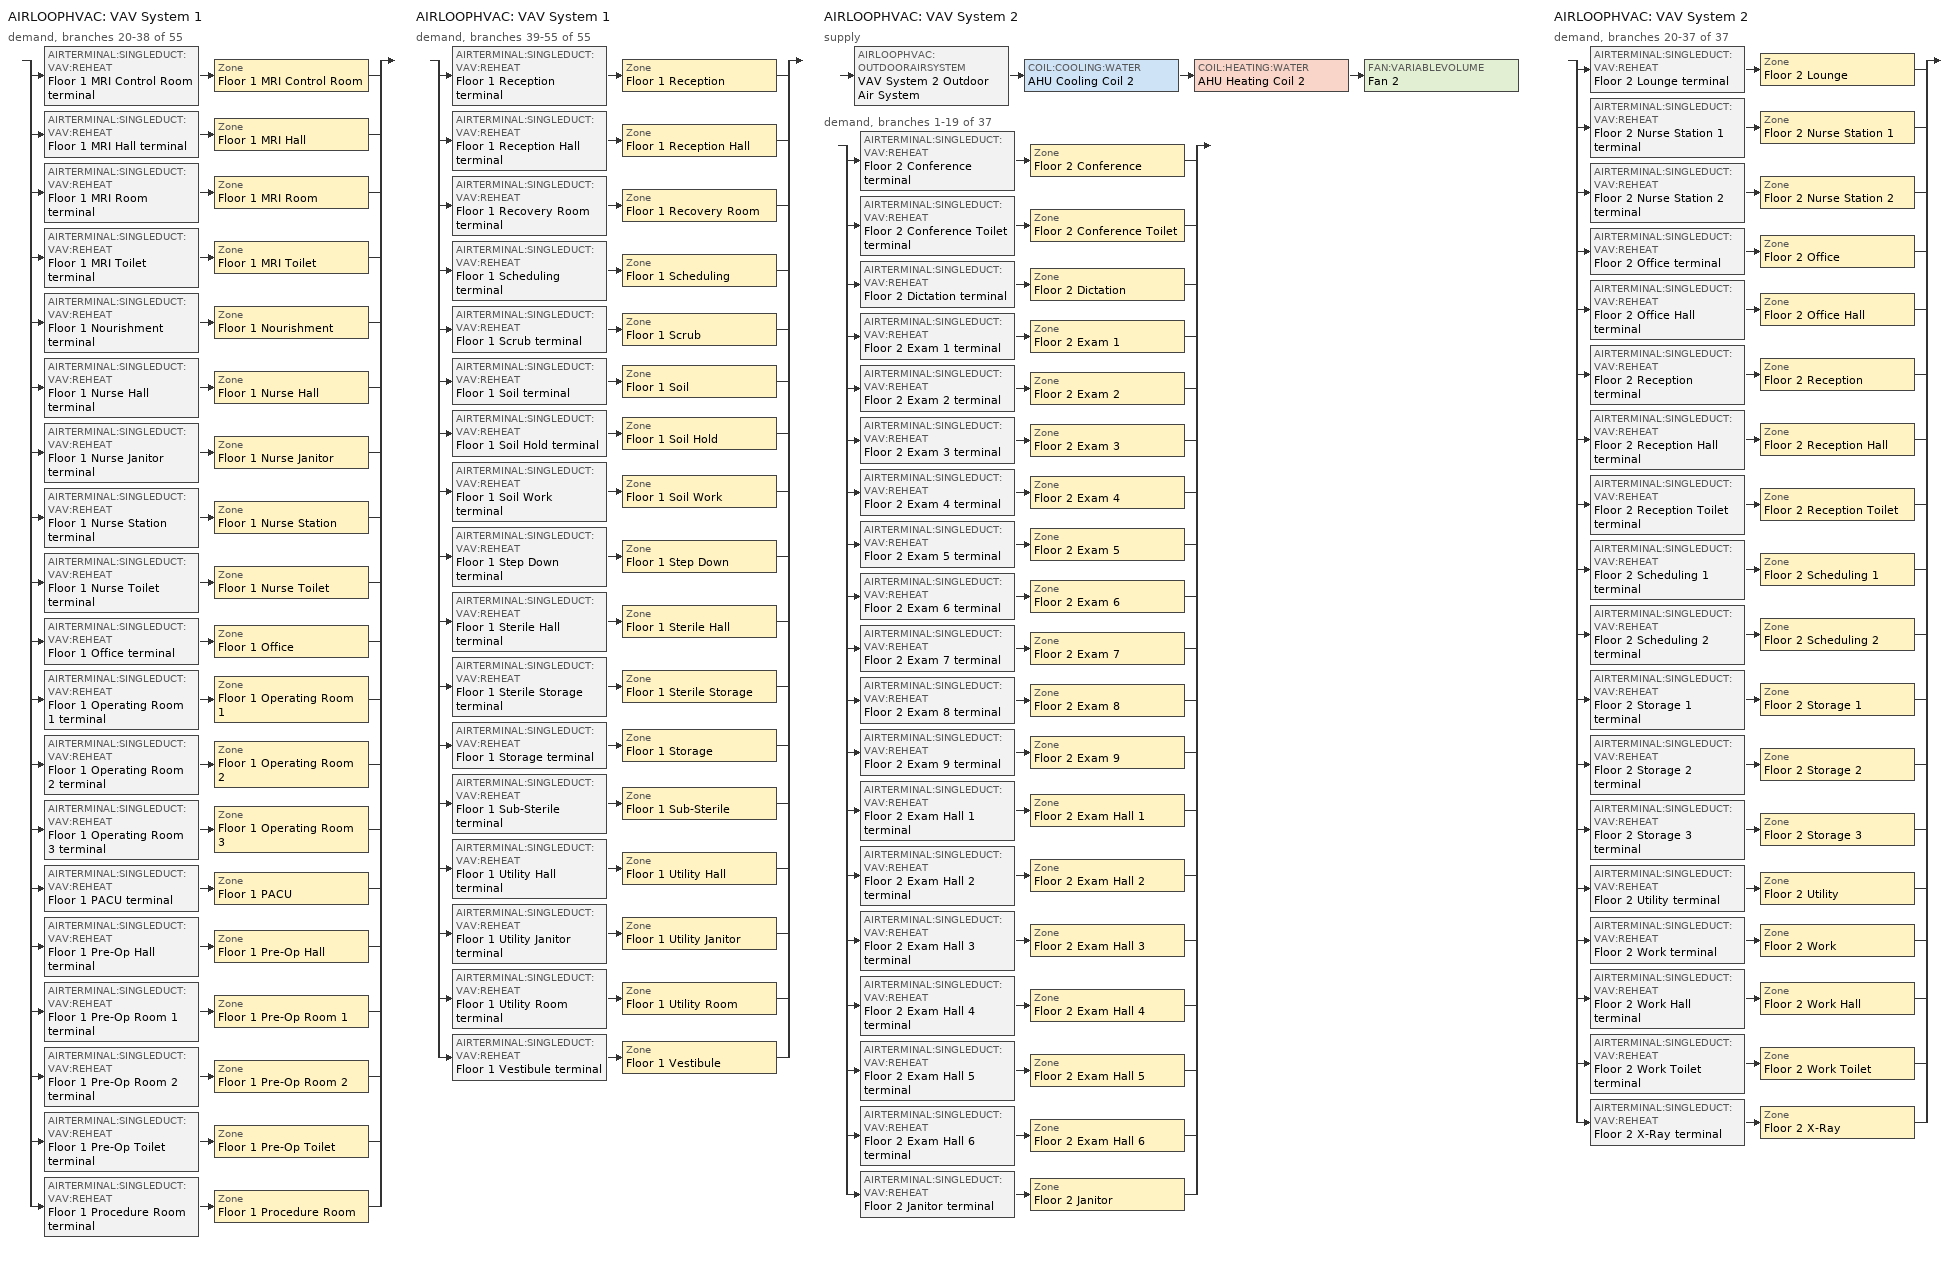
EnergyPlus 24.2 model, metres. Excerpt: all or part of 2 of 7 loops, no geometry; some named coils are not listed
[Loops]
AIRLOOPHVAC 'VAV System 1'
 demand, branches 20-38 of 55: split
  | AIRTERMINAL:SINGLEDUCT:VAV:REHEAT 'Floor 1 MRI Control Room terminal' > Zone 'Floor 1 MRI Control Room'
  | AIRTERMINAL:SINGLEDUCT:VAV:REHEAT 'Floor 1 MRI Hall terminal' > Zone 'Floor 1 MRI Hall'
  | AIRTERMINAL:SINGLEDUCT:VAV:REHEAT 'Floor 1 MRI Room terminal' > Zone 'Floor 1 MRI Room'
  | AIRTERMINAL:SINGLEDUCT:VAV:REHEAT 'Floor 1 MRI Toilet terminal' > Zone 'Floor 1 MRI Toilet'
  | AIRTERMINAL:SINGLEDUCT:VAV:REHEAT 'Floor 1 Nourishment terminal' > Zone 'Floor 1 Nourishment'
  | AIRTERMINAL:SINGLEDUCT:VAV:REHEAT 'Floor 1 Nurse Hall terminal' > Zone 'Floor 1 Nurse Hall'
  | AIRTERMINAL:SINGLEDUCT:VAV:REHEAT 'Floor 1 Nurse Janitor terminal' > Zone 'Floor 1 Nurse Janitor'
  | AIRTERMINAL:SINGLEDUCT:VAV:REHEAT 'Floor 1 Nurse Station terminal' > Zone 'Floor 1 Nurse Station'
  | AIRTERMINAL:SINGLEDUCT:VAV:REHEAT 'Floor 1 Nurse Toilet terminal' > Zone 'Floor 1 Nurse Toilet'
  | AIRTERMINAL:SINGLEDUCT:VAV:REHEAT 'Floor 1 Office terminal' > Zone 'Floor 1 Office'
  | AIRTERMINAL:SINGLEDUCT:VAV:REHEAT 'Floor 1 Operating Room 1 terminal' > Zone 'Floor 1 Operating Room 1'
  | AIRTERMINAL:SINGLEDUCT:VAV:REHEAT 'Floor 1 Operating Room 2 terminal' > Zone 'Floor 1 Operating Room 2'
  | AIRTERMINAL:SINGLEDUCT:VAV:REHEAT 'Floor 1 Operating Room 3 terminal' > Zone 'Floor 1 Operating Room 3'
  | AIRTERMINAL:SINGLEDUCT:VAV:REHEAT 'Floor 1 PACU terminal' > Zone 'Floor 1 PACU'
  | AIRTERMINAL:SINGLEDUCT:VAV:REHEAT 'Floor 1 Pre-Op Hall terminal' > Zone 'Floor 1 Pre-Op Hall'
  | AIRTERMINAL:SINGLEDUCT:VAV:REHEAT 'Floor 1 Pre-Op Room 1 terminal' > Zone 'Floor 1 Pre-Op Room 1'
  | AIRTERMINAL:SINGLEDUCT:VAV:REHEAT 'Floor 1 Pre-Op Room 2 terminal' > Zone 'Floor 1 Pre-Op Room 2'
  | AIRTERMINAL:SINGLEDUCT:VAV:REHEAT 'Floor 1 Pre-Op Toilet terminal' > Zone 'Floor 1 Pre-Op Toilet'
  | AIRTERMINAL:SINGLEDUCT:VAV:REHEAT 'Floor 1 Procedure Room terminal' > Zone 'Floor 1 Procedure Room'
AIRLOOPHVAC 'VAV System 1'
 demand, branches 39-55 of 55: split
  | AIRTERMINAL:SINGLEDUCT:VAV:REHEAT 'Floor 1 Reception terminal' > Zone 'Floor 1 Reception'
  | AIRTERMINAL:SINGLEDUCT:VAV:REHEAT 'Floor 1 Reception Hall terminal' > Zone 'Floor 1 Reception Hall'
  | AIRTERMINAL:SINGLEDUCT:VAV:REHEAT 'Floor 1 Recovery Room terminal' > Zone 'Floor 1 Recovery Room'
  | AIRTERMINAL:SINGLEDUCT:VAV:REHEAT 'Floor 1 Scheduling terminal' > Zone 'Floor 1 Scheduling'
  | AIRTERMINAL:SINGLEDUCT:VAV:REHEAT 'Floor 1 Scrub terminal' > Zone 'Floor 1 Scrub'
  | AIRTERMINAL:SINGLEDUCT:VAV:REHEAT 'Floor 1 Soil terminal' > Zone 'Floor 1 Soil'
  | AIRTERMINAL:SINGLEDUCT:VAV:REHEAT 'Floor 1 Soil Hold terminal' > Zone 'Floor 1 Soil Hold'
  | AIRTERMINAL:SINGLEDUCT:VAV:REHEAT 'Floor 1 Soil Work terminal' > Zone 'Floor 1 Soil Work'
  | AIRTERMINAL:SINGLEDUCT:VAV:REHEAT 'Floor 1 Step Down terminal' > Zone 'Floor 1 Step Down'
  | AIRTERMINAL:SINGLEDUCT:VAV:REHEAT 'Floor 1 Sterile Hall terminal' > Zone 'Floor 1 Sterile Hall'
  | AIRTERMINAL:SINGLEDUCT:VAV:REHEAT 'Floor 1 Sterile Storage terminal' > Zone 'Floor 1 Sterile Storage'
  | AIRTERMINAL:SINGLEDUCT:VAV:REHEAT 'Floor 1 Storage terminal' > Zone 'Floor 1 Storage'
  | AIRTERMINAL:SINGLEDUCT:VAV:REHEAT 'Floor 1 Sub-Sterile terminal' > Zone 'Floor 1 Sub-Sterile'
  | AIRTERMINAL:SINGLEDUCT:VAV:REHEAT 'Floor 1 Utility Hall terminal' > Zone 'Floor 1 Utility Hall'
  | AIRTERMINAL:SINGLEDUCT:VAV:REHEAT 'Floor 1 Utility Janitor terminal' > Zone 'Floor 1 Utility Janitor'
  | AIRTERMINAL:SINGLEDUCT:VAV:REHEAT 'Floor 1 Utility Room terminal' > Zone 'Floor 1 Utility Room'
  | AIRTERMINAL:SINGLEDUCT:VAV:REHEAT 'Floor 1 Vestibule terminal' > Zone 'Floor 1 Vestibule'
AIRLOOPHVAC 'VAV System 2'
 supply: AIRLOOPHVAC:OUTDOORAIRSYSTEM 'VAV System 2 Outdoor Air System' > COIL:COOLING:WATER 'AHU Cooling Coil 2' > COIL:HEATING:WATER 'AHU Heating Coil 2' > FAN:VARIABLEVOLUME 'Fan 2'
 demand, branches 1-19 of 37: split
  | AIRTERMINAL:SINGLEDUCT:VAV:REHEAT 'Floor 2 Conference terminal' > Zone 'Floor 2 Conference'
  | AIRTERMINAL:SINGLEDUCT:VAV:REHEAT 'Floor 2 Conference Toilet terminal' > Zone 'Floor 2 Conference Toilet'
  | AIRTERMINAL:SINGLEDUCT:VAV:REHEAT 'Floor 2 Dictation terminal' > Zone 'Floor 2 Dictation'
  | AIRTERMINAL:SINGLEDUCT:VAV:REHEAT 'Floor 2 Exam 1 terminal' > Zone 'Floor 2 Exam 1'
  | AIRTERMINAL:SINGLEDUCT:VAV:REHEAT 'Floor 2 Exam 2 terminal' > Zone 'Floor 2 Exam 2'
  | AIRTERMINAL:SINGLEDUCT:VAV:REHEAT 'Floor 2 Exam 3 terminal' > Zone 'Floor 2 Exam 3'
  | AIRTERMINAL:SINGLEDUCT:VAV:REHEAT 'Floor 2 Exam 4 terminal' > Zone 'Floor 2 Exam 4'
  | AIRTERMINAL:SINGLEDUCT:VAV:REHEAT 'Floor 2 Exam 5 terminal' > Zone 'Floor 2 Exam 5'
  | AIRTERMINAL:SINGLEDUCT:VAV:REHEAT 'Floor 2 Exam 6 terminal' > Zone 'Floor 2 Exam 6'
  | AIRTERMINAL:SINGLEDUCT:VAV:REHEAT 'Floor 2 Exam 7 terminal' > Zone 'Floor 2 Exam 7'
  | AIRTERMINAL:SINGLEDUCT:VAV:REHEAT 'Floor 2 Exam 8 terminal' > Zone 'Floor 2 Exam 8'
  | AIRTERMINAL:SINGLEDUCT:VAV:REHEAT 'Floor 2 Exam 9 terminal' > Zone 'Floor 2 Exam 9'
  | AIRTERMINAL:SINGLEDUCT:VAV:REHEAT 'Floor 2 Exam Hall 1 terminal' > Zone 'Floor 2 Exam Hall 1'
  | AIRTERMINAL:SINGLEDUCT:VAV:REHEAT 'Floor 2 Exam Hall 2 terminal' > Zone 'Floor 2 Exam Hall 2'
  | AIRTERMINAL:SINGLEDUCT:VAV:REHEAT 'Floor 2 Exam Hall 3 terminal' > Zone 'Floor 2 Exam Hall 3'
  | AIRTERMINAL:SINGLEDUCT:VAV:REHEAT 'Floor 2 Exam Hall 4 terminal' > Zone 'Floor 2 Exam Hall 4'
  | AIRTERMINAL:SINGLEDUCT:VAV:REHEAT 'Floor 2 Exam Hall 5 terminal' > Zone 'Floor 2 Exam Hall 5'
  | AIRTERMINAL:SINGLEDUCT:VAV:REHEAT 'Floor 2 Exam Hall 6 terminal' > Zone 'Floor 2 Exam Hall 6'
  | AIRTERMINAL:SINGLEDUCT:VAV:REHEAT 'Floor 2 Janitor terminal' > Zone 'Floor 2 Janitor'
AIRLOOPHVAC 'VAV System 2'
 demand, branches 20-37 of 37: split
  | AIRTERMINAL:SINGLEDUCT:VAV:REHEAT 'Floor 2 Lounge terminal' > Zone 'Floor 2 Lounge'
  | AIRTERMINAL:SINGLEDUCT:VAV:REHEAT 'Floor 2 Nurse Station 1 terminal' > Zone 'Floor 2 Nurse Station 1'
  | AIRTERMINAL:SINGLEDUCT:VAV:REHEAT 'Floor 2 Nurse Station 2 terminal' > Zone 'Floor 2 Nurse Station 2'
  | AIRTERMINAL:SINGLEDUCT:VAV:REHEAT 'Floor 2 Office terminal' > Zone 'Floor 2 Office'
  | AIRTERMINAL:SINGLEDUCT:VAV:REHEAT 'Floor 2 Office Hall terminal' > Zone 'Floor 2 Office Hall'
  | AIRTERMINAL:SINGLEDUCT:VAV:REHEAT 'Floor 2 Reception terminal' > Zone 'Floor 2 Reception'
  | AIRTERMINAL:SINGLEDUCT:VAV:REHEAT 'Floor 2 Reception Hall terminal' > Zone 'Floor 2 Reception Hall'
  | AIRTERMINAL:SINGLEDUCT:VAV:REHEAT 'Floor 2 Reception Toilet terminal' > Zone 'Floor 2 Reception Toilet'
  | AIRTERMINAL:SINGLEDUCT:VAV:REHEAT 'Floor 2 Scheduling 1 terminal' > Zone 'Floor 2 Scheduling 1'
  | AIRTERMINAL:SINGLEDUCT:VAV:REHEAT 'Floor 2 Scheduling 2 terminal' > Zone 'Floor 2 Scheduling 2'
  | AIRTERMINAL:SINGLEDUCT:VAV:REHEAT 'Floor 2 Storage 1 terminal' > Zone 'Floor 2 Storage 1'
  | AIRTERMINAL:SINGLEDUCT:VAV:REHEAT 'Floor 2 Storage 2 terminal' > Zone 'Floor 2 Storage 2'
  | AIRTERMINAL:SINGLEDUCT:VAV:REHEAT 'Floor 2 Storage 3 terminal' > Zone 'Floor 2 Storage 3'
  | AIRTERMINAL:SINGLEDUCT:VAV:REHEAT 'Floor 2 Utility terminal' > Zone 'Floor 2 Utility'
  | AIRTERMINAL:SINGLEDUCT:VAV:REHEAT 'Floor 2 Work terminal' > Zone 'Floor 2 Work'
  | AIRTERMINAL:SINGLEDUCT:VAV:REHEAT 'Floor 2 Work Hall terminal' > Zone 'Floor 2 Work Hall'
  | AIRTERMINAL:SINGLEDUCT:VAV:REHEAT 'Floor 2 Work Toilet terminal' > Zone 'Floor 2 Work Toilet'
  | AIRTERMINAL:SINGLEDUCT:VAV:REHEAT 'Floor 2 X-Ray terminal' > Zone 'Floor 2 X-Ray'
[DesignSpecification:OutdoorAir]
Name | Outdoor Air Method | Outdoor Air Flow per Zone Floor Area | Outdoor Air Flow per Person
SZ DSOA Floor 1 MRI Control Room; SZ DSOA Floor 1 MRI Room; SZ DSOA Floor 1 Soil; SZ DSOA Floor 1 Soil Hold; SZ DSOA Floor 1 Soil Work; SZ DSOA Floor 2 Exam 1; SZ DSOA Floor 2 Exam 2; SZ DSOA Floor 2 Exam 3; SZ DSOA Floor 2 Exam 4; SZ DSOA Floor 2 Exam 5; SZ DSOA Floor 2 Exam 6; SZ DSOA Floor 2 Exam 7; SZ DSOA Floor 2 Exam 8; SZ DSOA Floor 2 Exam 9; SZ DSOA Floor 2 X-Ray | Flow/Area | 0.001524
SZ DSOA Floor 1 MRI Hall; SZ DSOA Floor 1 Nurse Hall; SZ DSOA Floor 1 Pre-Op Hall; SZ DSOA Floor 1 Reception Hall; SZ DSOA Floor 1 Scrub; SZ DSOA Floor 1 Sterile Hall; SZ DSOA Floor 1 Sub-Sterile; SZ DSOA Floor 1 Utility Hall; SZ DSOA Floor 1 Vestibule; SZ DSOA Floor 2 Exam Hall 1; SZ DSOA Floor 2 Exam Hall 2; SZ DSOA Floor 2 Exam Hall 3; SZ DSOA Floor 2 Exam Hall 4; SZ DSOA Floor 2 Exam Hall 5; SZ DSOA Floor 2 Exam Hall 6; SZ DSOA Floor 2 Office Hall; SZ DSOA Floor 2 Reception Hall; SZ DSOA Floor 2 Work Hall | Flow/Area | 0.0003048
SZ DSOA Floor 1 MRI Toilet; SZ DSOA Floor 1 Nurse Toilet; SZ DSOA Floor 1 Pre-Op Toilet; SZ DSOA Floor 2 Conference Toilet; SZ DSOA Floor 2 Reception Toilet; SZ DSOA Floor 2 Work Toilet | Flow/Area | 0
SZ DSOA Floor 1 Nourishment; SZ DSOA Floor 1 Nurse Station; SZ DSOA Floor 2 Nurse Station 1; SZ DSOA Floor 2 Nurse Station 2 | Flow/Area | 0.000812799
SZ DSOA Floor 1 Nurse Janitor; SZ DSOA Floor 1 Sterile Storage; SZ DSOA Floor 1 Storage; SZ DSOA Floor 1 Utility Janitor; SZ DSOA Floor 1 Utility Room; SZ DSOA Floor 2 Janitor; SZ DSOA Floor 2 Storage 1; SZ DSOA Floor 2 Storage 2; SZ DSOA Floor 2 Storage 3; SZ DSOA Floor 2 Utility | Flow/Area | 0.000609599
SZ DSOA Floor 1 Office; SZ DSOA Floor 1 Scheduling; SZ DSOA Floor 2 Dictation; SZ DSOA Floor 2 Office; SZ DSOA Floor 2 Scheduling 1; SZ DSOA Floor 2 Scheduling 2; SZ DSOA Floor 2 Work | Flow/Area | 0.0004318
SZ DSOA Floor 1 Operating Room 1; SZ DSOA Floor 1 Operating Room 2; SZ DSOA Floor 1 Operating Room 3 | Flow/Area | 0.005588
SZ DSOA Floor 1 PACU; SZ DSOA Floor 1 Recovery Room; SZ DSOA Floor 1 Step Down | Flow/Area | 0.00321733
SZ DSOA Floor 1 Pre-Op Room 1; SZ DSOA Floor 1 Pre-Op Room 2 | Flow/Area | 0.00296333
SZ DSOA Floor 1 Procedure Room | Flow/Area | 0.004064
SZ DSOA Floor 1 Reception; SZ DSOA Floor 2 Reception | Sum | 0.0003048 | 0.00235974
SZ DSOA Floor 2 Conference | Flow/Area | 0.0015748
SZ DSOA Floor 2 Lounge | Flow/Area | 0.000685799
[DesignSpecification:ZoneAirDistribution]
VAV_Zone_AirDistribution: Zone Air Distribution Effectiveness in Cooling Mode=1; Zone Air Distribution Effectiveness in Heating Mode=1; Minimum Zone Ventilation Efficiency=0.6
[Sizing:Zone] Zone Cooling Design Supply Air Temperature Input Method=SupplyAirTemperature; Zone Heating Design Supply Air Temperature Input Method=SupplyAirTemperature; Zone Heating Design Supply Air Temperature=40; Zone Cooling Design Supply Air Humidity Ratio=0.0085; Zone Heating Design Supply Air Humidity Ratio=0.008; Cooling Design Air Flow Rate=0; Cooling Minimum Air Flow Fraction=0; Heating Design Air Flow Method=DesignDay; Heating Design Air Flow Rate=0; Design Specification Zone Air Distribution Object=VAV_Zone_AirDistribution; Zone Load Sizing Method=Sensible Load Only No Latent Load; Zone Latent Cooling Design Supply Air Humidity Ratio Input Method=HumidityRatioDifference; Zone Cooling Design Supply Air Humidity Ratio Difference=0.005; Zone Latent Heating Design Supply Air Humidity Ratio Input Method=HumidityRatioDifference; Zone Humidification Design Supply Air Humidity Ratio Difference=0.005
Name | Zone Cooling Design Supply Air Temperature | Design Specification Outdoor Air Object | Cooling Design Air Flow Method | Cooling Minimum Air Flow per Zone Floor Area | Zone Heating Sizing Factor | Zone Cooling Sizing Factor
Floor 1 MRI Control Room | 11.1 | SZ DSOA Floor 1 MRI Control Room | DesignDayWithLimit | 0
Floor 1 MRI Hall | 11.1 | SZ DSOA Floor 1 MRI Hall | DesignDay
Floor 1 MRI Room | 11.1 | SZ DSOA Floor 1 MRI Room | DesignDayWithLimit | 0
Floor 1 MRI Toilet | 11.1 | SZ DSOA Floor 1 MRI Toilet | DesignDayWithLimit | 0
Floor 1 Nourishment | 11.1 | SZ DSOA Floor 1 Nourishment | DesignDay
Floor 1 Nurse Hall | 11.1 | SZ DSOA Floor 1 Nurse Hall | DesignDay
Floor 1 Nurse Janitor | 11.1 | SZ DSOA Floor 1 Nurse Janitor | DesignDay
Floor 1 Nurse Station | 11.1 | SZ DSOA Floor 1 Nurse Station | DesignDay
Floor 1 Nurse Toilet | 11.1 | SZ DSOA Floor 1 Nurse Toilet | DesignDayWithLimit | 0
Floor 1 Office | 11.1 | SZ DSOA Floor 1 Office | DesignDay
Floor 1 Operating Room 1 | 11.1 | SZ DSOA Floor 1 Operating Room 1 | DesignDayWithLimit | 0.0169323
Floor 1 Operating Room 2 | 11.1 | SZ DSOA Floor 1 Operating Room 2 | DesignDayWithLimit | 0.0169323
Floor 1 Operating Room 3 | 11.1 | SZ DSOA Floor 1 Operating Room 3 | DesignDayWithLimit | 0.0169323
Floor 1 PACU | 11.1 | SZ DSOA Floor 1 PACU | DesignDayWithLimit | 0.00507968
Floor 1 Pre-Op Hall | 11.1 | SZ DSOA Floor 1 Pre-Op Hall | DesignDay
Floor 1 Pre-Op Room 1 | 11.1 | SZ DSOA Floor 1 Pre-Op Room 1 | DesignDayWithLimit | 0.00507968
Floor 1 Pre-Op Room 2 | 11.1 | SZ DSOA Floor 1 Pre-Op Room 2 | DesignDayWithLimit | 0.00507968
Floor 1 Pre-Op Toilet | 11.1 | SZ DSOA Floor 1 Pre-Op Toilet | DesignDayWithLimit | 0
Floor 1 Procedure Room | 11.1 | SZ DSOA Floor 1 Procedure Room | DesignDayWithLimit | 0.0126992
Floor 1 Reception | 11.1 | SZ DSOA Floor 1 Reception | DesignDay
Floor 1 Reception Hall | 11.1 | SZ DSOA Floor 1 Reception Hall | DesignDay
Floor 1 Recovery Room | 11.1 | SZ DSOA Floor 1 Recovery Room | DesignDayWithLimit | 0.00507968
Floor 1 Scheduling | 11.1 | SZ DSOA Floor 1 Scheduling | DesignDay
Floor 1 Scrub | 11.1 | SZ DSOA Floor 1 Scrub | DesignDay
Floor 1 Soil | 11.1 | SZ DSOA Floor 1 Soil | DesignDayWithLimit | 0
Floor 1 Soil Hold | 11.1 | SZ DSOA Floor 1 Soil Hold | DesignDayWithLimit | 0
Floor 1 Soil Work | 11.1 | SZ DSOA Floor 1 Soil Work | DesignDayWithLimit | 0
Floor 1 Step Down | 11.1 | SZ DSOA Floor 1 Step Down | DesignDayWithLimit | 0.00507968
Floor 1 Sterile Hall | 11.1 | SZ DSOA Floor 1 Sterile Hall | DesignDay
Floor 1 Sterile Storage | 11.1 | SZ DSOA Floor 1 Sterile Storage | DesignDay
Floor 1 Storage | 11.1 | SZ DSOA Floor 1 Storage | DesignDay
Floor 1 Sub-Sterile | 11.1 | SZ DSOA Floor 1 Sub-Sterile | DesignDay
Floor 1 Utility Hall | 11.1 | SZ DSOA Floor 1 Utility Hall | DesignDay
Floor 1 Utility Janitor | 11.1 | SZ DSOA Floor 1 Utility Janitor | DesignDay
Floor 1 Utility Room | 11.1 | SZ DSOA Floor 1 Utility Room | DesignDay
Floor 1 Vestibule | 11.1 | SZ DSOA Floor 1 Vestibule | DesignDay
Floor 2 Conference | 12.8 | SZ DSOA Floor 2 Conference | DesignDay
Floor 2 Conference Toilet | 12.8 | SZ DSOA Floor 2 Conference Toilet | DesignDayWithLimit | 0
Floor 2 Dictation | 12.8 | SZ DSOA Floor 2 Dictation | DesignDay
Floor 2 Exam 1 | 12.8 | SZ DSOA Floor 2 Exam 1 | DesignDayWithLimit | 0.00507968
Floor 2 Exam 2 | 12.8 | SZ DSOA Floor 2 Exam 2 | DesignDayWithLimit | 0.00507968
Floor 2 Exam 3 | 12.8 | SZ DSOA Floor 2 Exam 3 | DesignDayWithLimit | 0.00507968
Floor 2 Exam 4 | 12.8 | SZ DSOA Floor 2 Exam 4 | DesignDayWithLimit | 0.00507968
Floor 2 Exam 5 | 12.8 | SZ DSOA Floor 2 Exam 5 | DesignDayWithLimit | 0.00507968
Floor 2 Exam 6 | 12.8 | SZ DSOA Floor 2 Exam 6 | DesignDayWithLimit | 0.00507968
Floor 2 Exam 7 | 12.8 | SZ DSOA Floor 2 Exam 7 | DesignDayWithLimit | 0.00507968
Floor 2 Exam 8 | 12.8 | SZ DSOA Floor 2 Exam 8 | DesignDayWithLimit | 0.00507968
Floor 2 Exam 9 | 12.8 | SZ DSOA Floor 2 Exam 9 | DesignDayWithLimit | 0.00507968
Floor 2 Exam Hall 1 | 12.8 | SZ DSOA Floor 2 Exam Hall 1 | DesignDay
Floor 2 Exam Hall 2 | 12.8 | SZ DSOA Floor 2 Exam Hall 2 | DesignDay
Floor 2 Exam Hall 3 | 12.8 | SZ DSOA Floor 2 Exam Hall 3 | DesignDay
Floor 2 Exam Hall 4 | 12.8 | SZ DSOA Floor 2 Exam Hall 4 | DesignDay
Floor 2 Exam Hall 5 | 12.8 | SZ DSOA Floor 2 Exam Hall 5 | DesignDay
Floor 2 Exam Hall 6 | 12.8 | SZ DSOA Floor 2 Exam Hall 6 | DesignDay
Floor 2 Janitor | 12.8 | SZ DSOA Floor 2 Janitor | DesignDay
Floor 2 Lounge | 12.8 | SZ DSOA Floor 2 Lounge | DesignDay
Floor 2 Nurse Station 1 | 12.8 | SZ DSOA Floor 2 Nurse Station 1 | DesignDay
Floor 2 Nurse Station 2 | 12.8 | SZ DSOA Floor 2 Nurse Station 2 | DesignDay
Floor 2 Office | 12.8 | SZ DSOA Floor 2 Office | DesignDay
Floor 2 Office Hall | 12.8 | SZ DSOA Floor 2 Office Hall | DesignDay
Floor 2 Reception | 12.8 | SZ DSOA Floor 2 Reception | DesignDay
Floor 2 Reception Hall | 12.8 | SZ DSOA Floor 2 Reception Hall | DesignDay
Floor 2 Reception Toilet | 12.8 | SZ DSOA Floor 2 Reception Toilet | DesignDayWithLimit | 0
Floor 2 Scheduling 1 | 12.8 | SZ DSOA Floor 2 Scheduling 1 | DesignDay
Floor 2 Scheduling 2 | 12.8 | SZ DSOA Floor 2 Scheduling 2 | DesignDay
Floor 2 Storage 1 | 12.8 | SZ DSOA Floor 2 Storage 1 | DesignDay
Floor 2 Storage 2 | 12.8 | SZ DSOA Floor 2 Storage 2 | DesignDay
Floor 2 Storage 3 | 12.8 | SZ DSOA Floor 2 Storage 3 | DesignDay
Floor 2 Utility | 12.8 | SZ DSOA Floor 2 Utility | DesignDay
Floor 2 Work | 12.8 | SZ DSOA Floor 2 Work | DesignDay
Floor 2 Work Hall | 12.8 | SZ DSOA Floor 2 Work Hall | DesignDay
Floor 2 Work Toilet | 12.8 | SZ DSOA Floor 2 Work Toilet | DesignDayWithLimit | 0
Floor 2 X-Ray | 12.8 | SZ DSOA Floor 2 X-Ray | DesignDayWithLimit | 0 | 1.35 | 1.35
[SIZING:SYSTEM]
VAV System 2: Type of Load to Size On=Total; Design Outdoor Air Flow Rate=Autosize; Central Heating Maximum System Air Flow Ratio=Autosize; Preheat Design Temperature=7; Preheat Design Humidity Ratio=0.008; Precool Design Temperature=12.8; Precool Design Humidity Ratio=0.008; Central Cooling Design Supply Air Temperature=12.8; Central Heating Design Supply Air Temperature=12.8; Type of Zone Sum to Use=NonCoincident; 100 Outdoor Air in Cooling=No; 100 Outdoor Air in Heating=No; Central Cooling Design Supply Air Humidity Ratio=0.0085; Central Heating Design Supply Air Humidity Ratio=0.008; Cooling Supply Air Flow Rate Method=DesignDay; Cooling Supply Air Flow Rate=0; Cooling Supply Air Flow Rate Per Floor Area=0.00996765; Cooling Fraction of Autosized Cooling Supply Air Flow Rate=1; Cooling Supply Air Flow Rate Per Unit Cooling Capacity=3.94755e-05; Heating Supply Air Flow Rate Method=DesignDay; Heating Supply Air Flow Rate=0; Heating Supply Air Flow Rate Per Floor Area=0.00996765; Heating Fraction of Autosized Heating Supply Air Flow Rate=1; Heating Fraction of Autosized Cooling Supply Air Flow Rate=1; Heating Supply Air Flow Rate Per Unit Heating Capacity=3.15882e-05; System Outdoor Air Method=ZoneSum; Zone Maximum Outdoor Air Fraction=1; Cooling Design Capacity Method=CoolingDesignCapacity; Cooling Design Capacity=Autosize; Cooling Design Capacity Per Floor Area=234.7; Fraction of Autosized Cooling Design Capacity=1; Heating Design Capacity Method=HeatingDesignCapacity; Heating Design Capacity=Autosize; Heating Design Capacity Per Floor Area=157; Fraction of Autosized Heating Design Capacity=1; Central Cooling Capacity Control Method=OnOff; Occupant Diversity=autosize
[ZoneControl:Thermostat] Control Type Schedule=Dual Zone Control Type Sched
Name | Zone or ZoneList | Control 1
Floor 1 MRI Control Room Thermostat | Floor 1 MRI Control Room | Floor 1 MRI Control Room Dual SP Control
Floor 1 MRI Hall Thermostat | Floor 1 MRI Hall | Floor 1 MRI Hall Dual SP Control
Floor 1 MRI Room Thermostat | Floor 1 MRI Room | Floor 1 MRI Room Dual SP Control
Floor 1 MRI Toilet Thermostat | Floor 1 MRI Toilet | Floor 1 MRI Toilet Dual SP Control
Floor 1 Nourishment Thermostat | Floor 1 Nourishment | Floor 1 Nourishment Dual SP Control
Floor 1 Nurse Hall Thermostat | Floor 1 Nurse Hall | Floor 1 Nurse Hall Dual SP Control
Floor 1 Nurse Janitor Thermostat | Floor 1 Nurse Janitor | Floor 1 Nurse Janitor Dual SP Control
Floor 1 Nurse Station Thermostat | Floor 1 Nurse Station | Floor 1 Nurse Station Dual SP Control
Floor 1 Nurse Toilet Thermostat | Floor 1 Nurse Toilet | Floor 1 Nurse Toilet Dual SP Control
Floor 1 Office Thermostat | Floor 1 Office | Floor 1 Office Dual SP Control
Floor 1 Operating Room 1 Thermostat | Floor 1 Operating Room 1 | Floor 1 Operating Room 1 Dual SP Control
Floor 1 Operating Room 2 Thermostat | Floor 1 Operating Room 2 | Floor 1 Operating Room 2 Dual SP Control
Floor 1 Operating Room 3 Thermostat | Floor 1 Operating Room 3 | Floor 1 Operating Room 3 Dual SP Control
Floor 1 PACU Thermostat | Floor 1 PACU | Floor 1 PACU Dual SP Control
Floor 1 Pre-Op Hall Thermostat | Floor 1 Pre-Op Hall | Floor 1 Pre-Op Hall Dual SP Control
Floor 1 Pre-Op Room 1 Thermostat | Floor 1 Pre-Op Room 1 | Floor 1 Pre-Op Room 1 Dual SP Control
Floor 1 Pre-Op Room 2 Thermostat | Floor 1 Pre-Op Room 2 | Floor 1 Pre-Op Room 2 Dual SP Control
Floor 1 Pre-Op Toilet Thermostat | Floor 1 Pre-Op Toilet | Floor 1 Pre-Op Toilet Dual SP Control
Floor 1 Procedure Room Thermostat | Floor 1 Procedure Room | Floor 1 Procedure Room Dual SP Control
Floor 1 Reception Thermostat | Floor 1 Reception | Floor 1 Reception Dual SP Control
Floor 1 Reception Hall Thermostat | Floor 1 Reception Hall | Floor 1 Reception Hall Dual SP Control
Floor 1 Recovery Room Thermostat | Floor 1 Recovery Room | Floor 1 Recovery Room Dual SP Control
Floor 1 Scheduling Thermostat | Floor 1 Scheduling | Floor 1 Scheduling Dual SP Control
Floor 1 Scrub Thermostat | Floor 1 Scrub | Floor 1 Scrub Dual SP Control
Floor 1 Soil Thermostat | Floor 1 Soil | Floor 1 Soil Dual SP Control
Floor 1 Soil Hold Thermostat | Floor 1 Soil Hold | Floor 1 Soil Hold Dual SP Control
Floor 1 Soil Work Thermostat | Floor 1 Soil Work | Floor 1 Soil Work Dual SP Control
Floor 1 Step Down Thermostat | Floor 1 Step Down | Floor 1 Step Down Dual SP Control
Floor 1 Sterile Hall Thermostat | Floor 1 Sterile Hall | Floor 1 Sterile Hall Dual SP Control
Floor 1 Sterile Storage Thermostat | Floor 1 Sterile Storage | Floor 1 Sterile Storage Dual SP Control
Floor 1 Storage Thermostat | Floor 1 Storage | Floor 1 Storage Dual SP Control
Floor 1 Sub-Sterile Thermostat | Floor 1 Sub-Sterile | Floor 1 Sub-Sterile Dual SP Control
Floor 1 Utility Hall Thermostat | Floor 1 Utility Hall | Floor 1 Utility Hall Dual SP Control
Floor 1 Utility Janitor Thermostat | Floor 1 Utility Janitor | Floor 1 Utility Janitor Dual SP Control
Floor 1 Utility Room Thermostat | Floor 1 Utility Room | Floor 1 Utility Room Dual SP Control
Floor 1 Vestibule Thermostat | Floor 1 Vestibule | Floor 1 Vestibule Dual SP Control
Floor 2 Conference Thermostat | Floor 2 Conference | Floor 2 Conference Dual SP Control
Floor 2 Conference Toilet Thermostat | Floor 2 Conference Toilet | Floor 2 Conference Toilet Dual SP Control
Floor 2 Dictation Thermostat | Floor 2 Dictation | Floor 2 Dictation Dual SP Control
Floor 2 Exam 1 Thermostat | Floor 2 Exam 1 | Floor 2 Exam 1 Dual SP Control
Floor 2 Exam 2 Thermostat | Floor 2 Exam 2 | Floor 2 Exam 2 Dual SP Control
Floor 2 Exam 3 Thermostat | Floor 2 Exam 3 | Floor 2 Exam 3 Dual SP Control
Floor 2 Exam 4 Thermostat | Floor 2 Exam 4 | Floor 2 Exam 4 Dual SP Control
Floor 2 Exam 5 Thermostat | Floor 2 Exam 5 | Floor 2 Exam 5 Dual SP Control
Floor 2 Exam 6 Thermostat | Floor 2 Exam 6 | Floor 2 Exam 6 Dual SP Control
Floor 2 Exam 7 Thermostat | Floor 2 Exam 7 | Floor 2 Exam 7 Dual SP Control
Floor 2 Exam 8 Thermostat | Floor 2 Exam 8 | Floor 2 Exam 8 Dual SP Control
Floor 2 Exam 9 Thermostat | Floor 2 Exam 9 | Floor 2 Exam 9 Dual SP Control
Floor 2 Exam Hall 1 Thermostat | Floor 2 Exam Hall 1 | Floor 2 Exam Hall 1 Dual SP Control
Floor 2 Exam Hall 2 Thermostat | Floor 2 Exam Hall 2 | Floor 2 Exam Hall 2 Dual SP Control
Floor 2 Exam Hall 3 Thermostat | Floor 2 Exam Hall 3 | Floor 2 Exam Hall 3 Dual SP Control
Floor 2 Exam Hall 4 Thermostat | Floor 2 Exam Hall 4 | Floor 2 Exam Hall 4 Dual SP Control
Floor 2 Exam Hall 5 Thermostat | Floor 2 Exam Hall 5 | Floor 2 Exam Hall 5 Dual SP Control
Floor 2 Exam Hall 6 Thermostat | Floor 2 Exam Hall 6 | Floor 2 Exam Hall 6 Dual SP Control
Floor 2 Janitor Thermostat | Floor 2 Janitor | Floor 2 Janitor Dual SP Control
Floor 2 Lounge Thermostat | Floor 2 Lounge | Floor 2 Lounge Dual SP Control
Floor 2 Nurse Station 1 Thermostat | Floor 2 Nurse Station 1 | Floor 2 Nurse Station 1 Dual SP Control
Floor 2 Nurse Station 2 Thermostat | Floor 2 Nurse Station 2 | Floor 2 Nurse Station 2 Dual SP Control
Floor 2 Office Thermostat | Floor 2 Office | Floor 2 Office Dual SP Control
Floor 2 Office Hall Thermostat | Floor 2 Office Hall | Floor 2 Office Hall Dual SP Control
Floor 2 Reception Thermostat | Floor 2 Reception | Floor 2 Reception Dual SP Control
Floor 2 Reception Hall Thermostat | Floor 2 Reception Hall | Floor 2 Reception Hall Dual SP Control
Floor 2 Reception Toilet Thermostat | Floor 2 Reception Toilet | Floor 2 Reception Toilet Dual SP Control
Floor 2 Scheduling 1 Thermostat | Floor 2 Scheduling 1 | Floor 2 Scheduling 1 Dual SP Control
Floor 2 Scheduling 2 Thermostat | Floor 2 Scheduling 2 | Floor 2 Scheduling 2 Dual SP Control
Floor 2 Storage 1 Thermostat | Floor 2 Storage 1 | Floor 2 Storage 1 Dual SP Control
Floor 2 Storage 2 Thermostat | Floor 2 Storage 2 | Floor 2 Storage 2 Dual SP Control
Floor 2 Storage 3 Thermostat | Floor 2 Storage 3 | Floor 2 Storage 3 Dual SP Control
Floor 2 Utility Thermostat | Floor 2 Utility | Floor 2 Utility Dual SP Control
Floor 2 Work Thermostat | Floor 2 Work | Floor 2 Work Dual SP Control
Floor 2 Work Hall Thermostat | Floor 2 Work Hall | Floor 2 Work Hall Dual SP Control
Floor 2 Work Toilet Thermostat | Floor 2 Work Toilet | Floor 2 Work Toilet Dual SP Control
Floor 2 X-Ray Thermostat | Floor 2 X-Ray | Floor 2 X-Ray Dual SP Control
[ThermostatSetpoint:DualSetpoint]
Name | Heating Setpoint Temperature Schedule | Cooling Setpoint Temperature Schedule
Floor 1 MRI Control Room Dual SP Control; Floor 1 MRI Hall Dual SP Control; Floor 1 MRI Room Dual SP Control; Floor 1 MRI Toilet Dual SP Control; Floor 1 Nourishment Dual SP Control; Floor 1 Nurse Hall Dual SP Control; Floor 1 Nurse Janitor Dual SP Control; Floor 1 Nurse Station Dual SP Control; Floor 1 Nurse Toilet Dual SP Control; Floor 1 PACU Dual SP Control; Floor 1 Pre-Op Hall Dual SP Control; Floor 1 Pre-Op Room 1 Dual SP Control; Floor 1 Pre-Op Room 2 Dual SP Control; Floor 1 Pre-Op Toilet Dual SP Control; Floor 1 Procedure Room Dual SP Control; Floor 1 Reception Dual SP Control; Floor 1 Reception Hall Dual SP Control; Floor 1 Recovery Room Dual SP Control; Floor 1 Scrub Dual SP Control; Floor 1 Soil Dual SP Control; Floor 1 Soil Hold Dual SP Control; Floor 1 Soil Work Dual SP Control; Floor 1 Step Down Dual SP Control; Floor 1 Sterile Hall Dual SP Control; Floor 1 Sterile Storage Dual SP Control; Floor 1 Storage Dual SP Control; Floor 1 Sub-Sterile Dual SP Control; Floor 1 Utility Hall Dual SP Control; Floor 1 Utility Janitor Dual SP Control; Floor 1 Utility Room Dual SP Control; Floor 1 Vestibule Dual SP Control; Floor 2 Conference Dual SP Control; Floor 2 Conference Toilet Dual SP Control; Floor 2 Dictation Dual SP Control; Floor 2 Exam 1 Dual SP Control; Floor 2 Exam 2 Dual SP Control; Floor 2 Exam 3 Dual SP Control; Floor 2 Exam 4 Dual SP Control; Floor 2 Exam 5 Dual SP Control; Floor 2 Exam 6 Dual SP Control; Floor 2 Exam 7 Dual SP Control; Floor 2 Exam 8 Dual SP Control; Floor 2 Exam 9 Dual SP Control; Floor 2 Exam Hall 1 Dual SP Control; Floor 2 Exam Hall 2 Dual SP Control; Floor 2 Exam Hall 3 Dual SP Control; Floor 2 Exam Hall 4 Dual SP Control; Floor 2 Exam Hall 5 Dual SP Control; Floor 2 Exam Hall 6 Dual SP Control; Floor 2 Janitor Dual SP Control; Floor 2 Lounge Dual SP Control; Floor 2 Nurse Station 1 Dual SP Control; Floor 2 Nurse Station 2 Dual SP Control; Floor 2 Office Dual SP Control; Floor 2 Office Hall Dual SP Control; Floor 2 Reception Dual SP Control; Floor 2 Reception Hall Dual SP Control; Floor 2 Reception Toilet Dual SP Control; Floor 2 Scheduling 1 Dual SP Control; Floor 2 Scheduling 2 Dual SP Control; Floor 2 Storage 1 Dual SP Control; Floor 2 Storage 2 Dual SP Control; Floor 2 Storage 3 Dual SP Control; Floor 2 Utility Dual SP Control; Floor 2 Work Dual SP Control; Floor 2 Work Hall Dual SP Control; Floor 2 Work Toilet Dual SP Control; Floor 2 X-Ray Dual SP Control | HTGSETP_SCH_YES_OPTIMUM | CLGSETP_SCH_YES_OPTIMUM
Floor 1 Office Dual SP Control; Floor 1 Scheduling Dual SP Control | HTGSETP_SCH_YES_OPTIMUM_OFF_w_SB | CLGSETP_SCH_YES_OPTIMUM_OFF_w_SB
Floor 1 Operating Room 1 Dual SP Control; Floor 1 Operating Room 2 Dual SP Control; Floor 1 Operating Room 3 Dual SP Control | OR_HTGSETP_SCH | OR_CLGSETP_SCH
[AIRTERMINAL:SINGLEDUCT:VAV:REHEAT] Availability Schedule=Always On Discrete hvac_library; Maximum Air Flow Rate=Autosize; Zone Minimum Air Flow Input Method=Constant; Constant Minimum Air Flow Fraction=0.3; Fixed Minimum Air Flow Rate=autosize; Maximum Hot Water or Steam Flow Rate=Autosize; Minimum Hot Water or Steam Flow Rate=0; Convergence Tolerance=0.001; Damper Heating Action=Normal; Maximum Flow per Zone Floor Area During Reheat=Autosize; Maximum Flow Fraction During Reheat=autosize; Maximum Reheat Air Temperature=35
Name | Reheat Coil
Floor 1 MRI Control Room terminal | Floor 1 MRI Control Room terminal Water Reheat Coil
Floor 1 MRI Hall terminal | Floor 1 MRI Hall terminal Water Reheat Coil
Floor 1 MRI Room terminal | Floor 1 MRI Room terminal Water Reheat Coil
Floor 1 MRI Toilet terminal | Floor 1 MRI Toilet terminal Water Reheat Coil
Floor 1 Nourishment terminal | Floor 1 Nourishment terminal Water Reheat Coil
Floor 1 Nurse Hall terminal | Floor 1 Nurse Hall terminal Water Reheat Coil
Floor 1 Nurse Janitor terminal | Floor 1 Nurse Janitor terminal Water Reheat Coil
Floor 1 Nurse Station terminal | Floor 1 Nurse Station terminal Water Reheat Coil
Floor 1 Nurse Toilet terminal | Floor 1 Nurse Toilet terminal Water Reheat Coil
Floor 1 Office terminal | Floor 1 Office terminal Water Reheat Coil
Floor 1 Operating Room 1 terminal | Floor 1 Operating Room 1 terminal Water Reheat Coil
Floor 1 Operating Room 2 terminal | Floor 1 Operating Room 2 terminal Water Reheat Coil
Floor 1 Operating Room 3 terminal | Floor 1 Operating Room 3 terminal Water Reheat Coil
Floor 1 PACU terminal | Floor 1 PACU terminal Water Reheat Coil
Floor 1 Pre-Op Hall terminal | Floor 1 Pre-Op Hall terminal Water Reheat Coil
Floor 1 Pre-Op Room 1 terminal | Floor 1 Pre-Op Room 1 terminal Water Reheat Coil
Floor 1 Pre-Op Room 2 terminal | Floor 1 Pre-Op Room 2 terminal Water Reheat Coil
Floor 1 Pre-Op Toilet terminal | Floor 1 Pre-Op Toilet terminal Water Reheat Coil
Floor 1 Procedure Room terminal | Floor 1 Procedure Room terminal Water Reheat Coil
Floor 1 Reception terminal | Floor 1 Reception terminal Water Reheat Coil
Floor 1 Reception Hall terminal | Floor 1 Reception Hall terminal Water Reheat Coil
Floor 1 Recovery Room terminal | Floor 1 Recovery Room terminal Water Reheat Coil
Floor 1 Scheduling terminal | Floor 1 Scheduling terminal Water Reheat Coil
Floor 1 Scrub terminal | Floor 1 Scrub terminal Water Reheat Coil
Floor 1 Soil terminal | Floor 1 Soil terminal Water Reheat Coil
Floor 1 Soil Hold terminal | Floor 1 Soil Hold terminal Water Reheat Coil
Floor 1 Soil Work terminal | Floor 1 Soil Work terminal Water Reheat Coil
Floor 1 Step Down terminal | Floor 1 Step Down terminal Water Reheat Coil
Floor 1 Sterile Hall terminal | Floor 1 Sterile Hall terminal Water Reheat Coil
Floor 1 Sterile Storage terminal | Floor 1 Sterile Storage terminal Water Reheat Coil
Floor 1 Storage terminal | Floor 1 Storage terminal Water Reheat Coil
Floor 1 Sub-Sterile terminal | Floor 1 Sub-Sterile terminal Water Reheat Coil
Floor 1 Utility Hall terminal | Floor 1 Utility Hall terminal Water Reheat Coil
Floor 1 Utility Janitor terminal | Floor 1 Utility Janitor terminal Water Reheat Coil
Floor 1 Utility Room terminal | Floor 1 Utility Room terminal Water Reheat Coil
Floor 1 Vestibule terminal | Floor 1 Vestibule terminal Water Reheat Coil
Floor 2 Conference terminal | Floor 2 Conference terminal Water Reheat Coil
Floor 2 Conference Toilet terminal | Floor 2 Conference Toilet terminal Water Reheat Coil
Floor 2 Dictation terminal | Floor 2 Dictation terminal Water Reheat Coil
Floor 2 Exam 1 terminal | Floor 2 Exam 1 terminal Water Reheat Coil
Floor 2 Exam 2 terminal | Floor 2 Exam 2 terminal Water Reheat Coil
Floor 2 Exam 3 terminal | Floor 2 Exam 3 terminal Water Reheat Coil
Floor 2 Exam 4 terminal | Floor 2 Exam 4 terminal Water Reheat Coil
Floor 2 Exam 5 terminal | Floor 2 Exam 5 terminal Water Reheat Coil
Floor 2 Exam 6 terminal | Floor 2 Exam 6 terminal Water Reheat Coil
Floor 2 Exam 7 terminal | Floor 2 Exam 7 terminal Water Reheat Coil
Floor 2 Exam 8 terminal | Floor 2 Exam 8 terminal Water Reheat Coil
Floor 2 Exam 9 terminal | Floor 2 Exam 9 terminal Water Reheat Coil
Floor 2 Exam Hall 1 terminal | Floor 2 Exam Hall 1 terminal Water Reheat Coil
Floor 2 Exam Hall 2 terminal | Floor 2 Exam Hall 2 terminal Water Reheat Coil
Floor 2 Exam Hall 3 terminal | Floor 2 Exam Hall 3 terminal Water Reheat Coil
Floor 2 Exam Hall 4 terminal | Floor 2 Exam Hall 4 terminal Water Reheat Coil
Floor 2 Exam Hall 5 terminal | Floor 2 Exam Hall 5 terminal Water Reheat Coil
Floor 2 Exam Hall 6 terminal | Floor 2 Exam Hall 6 terminal Water Reheat Coil
Floor 2 Janitor terminal | Floor 2 Janitor terminal Water Reheat Coil
Floor 2 Lounge terminal | Floor 2 Lounge terminal Water Reheat Coil
Floor 2 Nurse Station 1 terminal | Floor 2 Nurse Station 1 terminal Water Reheat Coil
Floor 2 Nurse Station 2 terminal | Floor 2 Nurse Station 2 terminal Water Reheat Coil
Floor 2 Office terminal | Floor 2 Office terminal Water Reheat Coil
Floor 2 Office Hall terminal | Floor 2 Office Hall terminal Water Reheat Coil
Floor 2 Reception terminal | Floor 2 Reception terminal Water Reheat Coil
Floor 2 Reception Hall terminal | Floor 2 Reception Hall terminal Water Reheat Coil
Floor 2 Reception Toilet terminal | Floor 2 Reception Toilet terminal Water Reheat Coil
Floor 2 Scheduling 1 terminal | Floor 2 Scheduling 1 terminal Water Reheat Coil
Floor 2 Scheduling 2 terminal | Floor 2 Scheduling 2 terminal Water Reheat Coil
Floor 2 Storage 1 terminal | Floor 2 Storage 1 terminal Water Reheat Coil
Floor 2 Storage 2 terminal | Floor 2 Storage 2 terminal Water Reheat Coil
Floor 2 Storage 3 terminal | Floor 2 Storage 3 terminal Water Reheat Coil
Floor 2 Utility terminal | Floor 2 Utility terminal Water Reheat Coil
Floor 2 Work terminal | Floor 2 Work terminal Water Reheat Coil
Floor 2 Work Hall terminal | Floor 2 Work Hall terminal Water Reheat Coil
Floor 2 Work Toilet terminal | Floor 2 Work Toilet terminal Water Reheat Coil
Floor 2 X-Ray terminal | Floor 2 X-Ray terminal Water Reheat Coil
[Zone equipment]
Floor 1 MRI Control Room: Floor 1 MRI Control Room terminal
Floor 1 MRI Hall: Floor 1 MRI Hall terminal
Floor 1 MRI Room: Floor 1 MRI Room terminal
Floor 1 MRI Toilet: Floor 1 MRI Toilet terminal
Floor 1 Nourishment: Floor 1 Nourishment terminal
Floor 1 Nurse Hall: Floor 1 Nurse Hall terminal
Floor 1 Nurse Janitor: Floor 1 Nurse Janitor terminal
Floor 1 Nurse Station: Floor 1 Nurse Station terminal
Floor 1 Nurse Toilet: Floor 1 Nurse Toilet terminal
Floor 1 Office: Floor 1 Office terminal
Floor 1 Operating Room 1: Floor 1 Operating Room 1 terminal
Floor 1 Operating Room 2: Floor 1 Operating Room 2 terminal
Floor 1 Operating Room 3: Floor 1 Operating Room 3 terminal
Floor 1 PACU: Floor 1 PACU terminal
Floor 1 Pre-Op Hall: Floor 1 Pre-Op Hall terminal
Floor 1 Pre-Op Room 1: Floor 1 Pre-Op Room 1 terminal
Floor 1 Pre-Op Room 2: Floor 1 Pre-Op Room 2 terminal
Floor 1 Pre-Op Toilet: Floor 1 Pre-Op Toilet terminal
Floor 1 Procedure Room: Floor 1 Procedure Room terminal
Floor 1 Reception: Floor 1 Reception terminal
Floor 1 Reception Hall: Floor 1 Reception Hall terminal
Floor 1 Recovery Room: Floor 1 Recovery Room terminal
Floor 1 Scheduling: Floor 1 Scheduling terminal
Floor 1 Scrub: Floor 1 Scrub terminal
Floor 1 Soil: Floor 1 Soil terminal
Floor 1 Soil Hold: Floor 1 Soil Hold terminal
Floor 1 Soil Work: Floor 1 Soil Work terminal
Floor 1 Step Down: Floor 1 Step Down terminal
Floor 1 Sterile Hall: Floor 1 Sterile Hall terminal
Floor 1 Sterile Storage: Floor 1 Sterile Storage terminal
Floor 1 Storage: Floor 1 Storage terminal
Floor 1 Sub-Sterile: Floor 1 Sub-Sterile terminal
Floor 1 Utility Hall: Floor 1 Utility Hall terminal
Floor 1 Utility Janitor: Floor 1 Utility Janitor terminal
Floor 1 Utility Room: Floor 1 Utility Room terminal
Floor 1 Vestibule: Floor 1 Vestibule terminal
Floor 2 Conference: Floor 2 Conference terminal
Floor 2 Conference Toilet: Floor 2 Conference Toilet terminal
Floor 2 Dictation: Floor 2 Dictation terminal
Floor 2 Exam 1: Floor 2 Exam 1 terminal
Floor 2 Exam 2: Floor 2 Exam 2 terminal
Floor 2 Exam 3: Floor 2 Exam 3 terminal
Floor 2 Exam 4: Floor 2 Exam 4 terminal
Floor 2 Exam 5: Floor 2 Exam 5 terminal
Floor 2 Exam 6: Floor 2 Exam 6 terminal
Floor 2 Exam 7: Floor 2 Exam 7 terminal
Floor 2 Exam 8: Floor 2 Exam 8 terminal
Floor 2 Exam 9: Floor 2 Exam 9 terminal
Floor 2 Exam Hall 1: Floor 2 Exam Hall 1 terminal
Floor 2 Exam Hall 2: Floor 2 Exam Hall 2 terminal
Floor 2 Exam Hall 3: Floor 2 Exam Hall 3 terminal
Floor 2 Exam Hall 4: Floor 2 Exam Hall 4 terminal
Floor 2 Exam Hall 5: Floor 2 Exam Hall 5 terminal
Floor 2 Exam Hall 6: Floor 2 Exam Hall 6 terminal
Floor 2 Janitor: Floor 2 Janitor terminal
Floor 2 Lounge: Floor 2 Lounge terminal
Floor 2 Nurse Station 1: Floor 2 Nurse Station 1 terminal
Floor 2 Nurse Station 2: Floor 2 Nurse Station 2 terminal
Floor 2 Office: Floor 2 Office terminal
Floor 2 Office Hall: Floor 2 Office Hall terminal
Floor 2 Reception: Floor 2 Reception terminal
Floor 2 Reception Hall: Floor 2 Reception Hall terminal
Floor 2 Reception Toilet: Floor 2 Reception Toilet terminal
Floor 2 Scheduling 1: Floor 2 Scheduling 1 terminal
Floor 2 Scheduling 2: Floor 2 Scheduling 2 terminal
Floor 2 Storage 1: Floor 2 Storage 1 terminal
Floor 2 Storage 2: Floor 2 Storage 2 terminal
Floor 2 Storage 3: Floor 2 Storage 3 terminal
Floor 2 Utility: Floor 2 Utility terminal
Floor 2 Work: Floor 2 Work terminal
Floor 2 Work Hall: Floor 2 Work Hall terminal
Floor 2 Work Toilet: Floor 2 Work Toilet terminal
Floor 2 X-Ray: Floor 2 X-Ray terminal
[FAN:VARIABLEVOLUME]
Fan 2: Availability Schedule=Always On Discrete hvac_library; Fan Total Efficiency=0.6; Pressure Rise=500; Maximum Flow Rate=Autosize; Fan Power Minimum Flow Rate Input Method=FixedFlowRate; Fan Power Minimum Flow Fraction=0; Fan Power Minimum Air Flow Rate=0; Motor Efficiency=0.93; Motor In Airstream Fraction=1; Fan Power Coefficient 1=0.0013; Fan Power Coefficient 2=0.147; Fan Power Coefficient 3=0.9506; Fan Power Coefficient 4=-0.0998; Fan Power Coefficient 5=0; EndUse Subcategory=General
[COIL:COOLING:WATER]
AHU Cooling Coil 2: Availability Schedule=Always On Discrete hvac_library; Design Water Flow Rate=Autosize; Design Air Flow Rate=Autosize; Design Inlet Water Temperature=Autosize; Design Inlet Air Temperature=Autosize; Design Outlet Air Temperature=Autosize; Design Inlet Air Humidity Ratio=Autosize; Design Outlet Air Humidity Ratio=Autosize; Type of Analysis=SimpleAnalysis; Heat Exchanger Configuration=CrossFlow
[COIL:HEATING:WATER]
AHU Heating Coil 2: Availability Schedule=Always On Discrete hvac_library; UFactor Times Area Value=Autosize; Maximum Water Flow Rate=Autosize; Performance Input Method=UFactorTimesAreaAndDesignWaterFlowRate; Rated Capacity=Autosize; Rated Inlet Water Temperature=60; Rated Inlet Air Temperature=16.6; Rated Outlet Water Temperature=40; Rated Outlet Air Temperature=32.2; Rated Ratio for Air and Water Convection=0.5; Design Water Temperature Difference=20
[CONTROLLER:WATERCOIL] Control Variable=Temperature; Actuator Variable=Flow; Controller Convergence Tolerance=autosize; Maximum Actuated Flow=autosize; Minimum Actuated Flow=0
Name | Action
AHU Cooling Coil 2 Controller | Reverse
AHU Heating Coil 2 Controller | Normal
[CONTROLLER:OUTDOORAIR]
VAV System 2 Outdoor Air System Controller: Minimum Outdoor Air Flow Rate=0; Maximum Outdoor Air Flow Rate=Autosize; Economizer Control Type=NoEconomizer; Economizer Control Action Type=ModulateFlow; Economizer Maximum Limit DryBulb Temperature=28; Economizer Maximum Limit Enthalpy=64000; Economizer Minimum Limit DryBulb Temperature=-100; Lockout Type=NoLockout; Minimum Limit Type=FixedMinimum; High Humidity Control=No; High Humidity Outdoor Air Flow Ratio=1; Control High Indoor Humidity Based on Outdoor Humidity Ratio=Yes; Heat Recovery Bypass Control Type=BypassWhenWithinEconomizerLimits; Economizer Operation Staging=InterlockedWithMechanicalCooling
[AIRLOOPHVAC]
VAV System 2: Design Supply Air Flow Rate=AutoSize; Design Return Air Flow Fraction of Supply Air Flow=1
[SETPOINTMANAGER:SCHEDULED]
AHU Setpoint Manager 2: Control Variable=Temperature; Schedule=AHU Setpoint Manager 2; Setpoint Node or NodeList=VAV System 2 Supply Outlet Node
[SETPOINTMANAGER:MIXEDAIR] Control Variable=Temperature
Name | Setpoint Node or NodeList
VAV System 2 Outdoor Air System Controller mixed_air SPM | VAV System 2 Outdoor Air System Controller mixed_air
AHU Cooling Coil 2_air_outlet SPM | AHU Cooling Coil 2_air_outlet
Fan 2 air inlet SPM | Fan 2 air inlet
[SCHEDULE:DAY:INTERVAL]
AHU Setpoint Manager 2 Day Schedule: No, 24:00, 12.8
[SCHEDULE:WEEK:DAILY]
AHU Setpoint Manager 2 Week Schedule: AHU Setpoint Manager 2 Day Schedule, AHU Setpoint Manager 2 Day Schedule, AHU Setpoint Manager 2 Day Schedule, AHU Setpoint Manager 2 Day Schedule, AHU Setpoint Manager 2 Day Schedule, AHU Setpoint Manager 2 Day Schedule, AHU Setpoint Manager 2 Day Schedule, AHU Setpoint Manager 2 Day Schedule, AHU Setpoint Manager 2 Day Schedule, AHU Setpoint Manager 2 Day Schedule, AHU Setpoint Manager 2 Day Schedule, AHU Setpoint Manager 2 Day Schedule
[SCHEDULE:YEAR]
AHU Setpoint Manager 2: AHU Setpoint Manager 2 Week Schedule, 1, 1, 12, 31
[Schedule:Compact]
Dual Zone Control Type Sched: Through: 12/31, For: AllDays, Until: 24:00, 4
HTGSETP_SCH_YES_OPTIMUM: Through: 12/31, For: Weekdays, Until: 05:00, 18.3, Until: 06:00, 19.4, Until: 07:00, 20, Until: 18:00, 21.1, Until: 24:00, 18.3, For: SummerDesignDay, Until: 05:00, 18.3, Until: 18:00, 21.1, Until: 24:00, 18.3, For: WinterDesignDay, Until: 07:00, 18.3, Until: 18:00, 21.1, Until: 24:00, 18.3, For: Saturdays, Until: 05:00, 18.3, Until: 06:00, 19.4, Until: 07:00, 20, Until: 15:00, 21.1, Until: 24:00, 18.3, For: Sunday Holidays AllOtherDays, Until: 24:00, 18.3
HTGSETP_SCH_YES_OPTIMUM_OFF_w_SB: Through: 12/31, For: Weekdays, Until: 01:00, 18.3, Until: 02:00, 18.3, Until: 03:00, 18.3, Until: 04:00, 18.3, Until: 05:00, 18.3, Until: 06:00, 19.4, Until: 07:00, 20, Until: 08:00, 21.1, Until: 09:00, 21.1, Until: 10:00, 21.1, Until: 11:00, 21.1, Until: 12:00, 21.1, Until: 13:00, 20.5444, Until: 14:00, 21.1, Until: 15:00, 20.5444, Until: 16:00, 21.1, Until: 17:00, 21.1, Until: 18:00, 21.1, Until: 19:00, 18.3, Until: 20:00, 18.3, Until: 21:00, 18.3, Until: 22:00, 18.3, Until: 23:00, 18.3, Until: 24:00, 18.3, For Saturdays, Until: 01:00, 18.3, Until: 02:00, 18.3, Until: 03:00, 18.3, Until: 04:00, 18.3, Until: 05:00, 18.3, Until: 06:00, 19.4, Until: 07:00, 20, Until: 08:00, 21.1, Until: 09:00, 21.1, Until: 10:00, 21.1, Until: 11:00, 21.1, Until: 12:00, 20.5444, Until: 13:00, 21.1, Until: 14:00, 21.1, Until: 15:00, 20.5444, Until: 16:00, 18.3, Until: 17:00, 18.3, Until: 18:00, 18.3, Until: 19:00, 18.3, Until: 20:00, 18.3, Until: 21:00, 18.3, Until: 22:00, 18.3, Until: 23:00, 18.3, Until: 24:00, 18.3, For: SummerDesignDay, Until: 05:00, 18.3, Until: 18:00, 21.1, Until: 24:00, 18.3, For: WinterDesignDay, Until: 07:00, 18.3, Until: 18:00, 21.1, Until: 24:00, 18.3, For: Sunday Holidays AllOtherDays, Until: 24:00, 18.3
CLGSETP_SCH_YES_OPTIMUM: Through: 12/31, For: Weekdays, Until: 05:00, 25, Until: 06:00, 23.9, Until: 07:00, 23.3, Until: 18:00, 22.2, Until: 24:00, 25, For: SummerDesignDay, Until: 07:00, 25, Until: 18:00, 22.2, Until: 24:00, 25, For: WinterDesignDay, Until: 07:00, 25, Until: 15:00, 22.2, Until: 24:00, 25, For: Saturdays, Until: 05:00, 25, Until: 06:00, 23.9, Until: 07:00, 23.3, Until: 15:00, 22.2, Until: 24:00, 25, For: Sunday Holidays AllOtherDays, Until: 24:00, 25
CLGSETP_SCH_YES_OPTIMUM_OFF_w_SB: Through: 12/31, For: Weekdays, Until: 01:00, 25, Until: 02:00, 25, Until: 03:00, 25, Until: 04:00, 25, Until: 05:00, 25, Until: 06:00, 23.9, Until: 07:00, 23.3, Until: 08:00, 22.2, Until: 09:00, 22.2, Until: 10:00, 22.2, Until: 11:00, 22.2, Until: 12:00, 22.2, Until: 13:00, 22.7556, Until: 14:00, 22.2, Until: 15:00, 22.7556, Until: 16:00, 22.2, Until: 17:00, 22.2, Until: 18:00, 22.2, Until: 19:00, 25, Until: 20:00, 25, Until: 21:00, 25, Until: 22:00, 25, Until: 23:00, 25, Until: 24:00, 25, For Saturdays, Until: 01:00, 25, Until: 02:00, 25, Until: 03:00, 25, Until: 04:00, 25, Until: 05:00, 25, Until: 06:00, 23.9, Until: 07:00, 23.3, Until: 08:00, 22.2, Until: 09:00, 22.2, Until: 10:00, 22.2, Until: 11:00, 22.2, Until: 12:00, 22.7556, Until: 13:00, 22.2, Until: 14:00, 22.2, Until: 15:00, 22.7556, Until: 16:00, 25, Until: 17:00, 25, Until: 18:00, 25, Until: 19:00, 25, Until: 20:00, 25, Until: 21:00, 25, Until: 22:00, 25, Until: 23:00, 25, Until: 24:00, 25, For: SummerDesignDay, Until: 07:00, 25, Until: 18:00, 22.2, Until: 24:00, 25, For: WinterDesignDay, Until: 07:00, 25, Until: 15:00, 22.2, Until: 24:00, 25, For: Sunday Holidays AllOtherDays, Until: 24:00, 25
OR_HTGSETP_SCH: Through: 12/31, For: ALLDays, Until: 24:00, 18.1
OR_CLGSETP_SCH: Through: 12/31, For: AllDays, Until: 06:00, 22.2, Until: 17:00, 18.6, Until: 24:00, 22.2
[SCHEDULE:COMPACT]
Always On Discrete hvac_library: Through: 12/31, For: AllDays, Until: 24:00, 1
